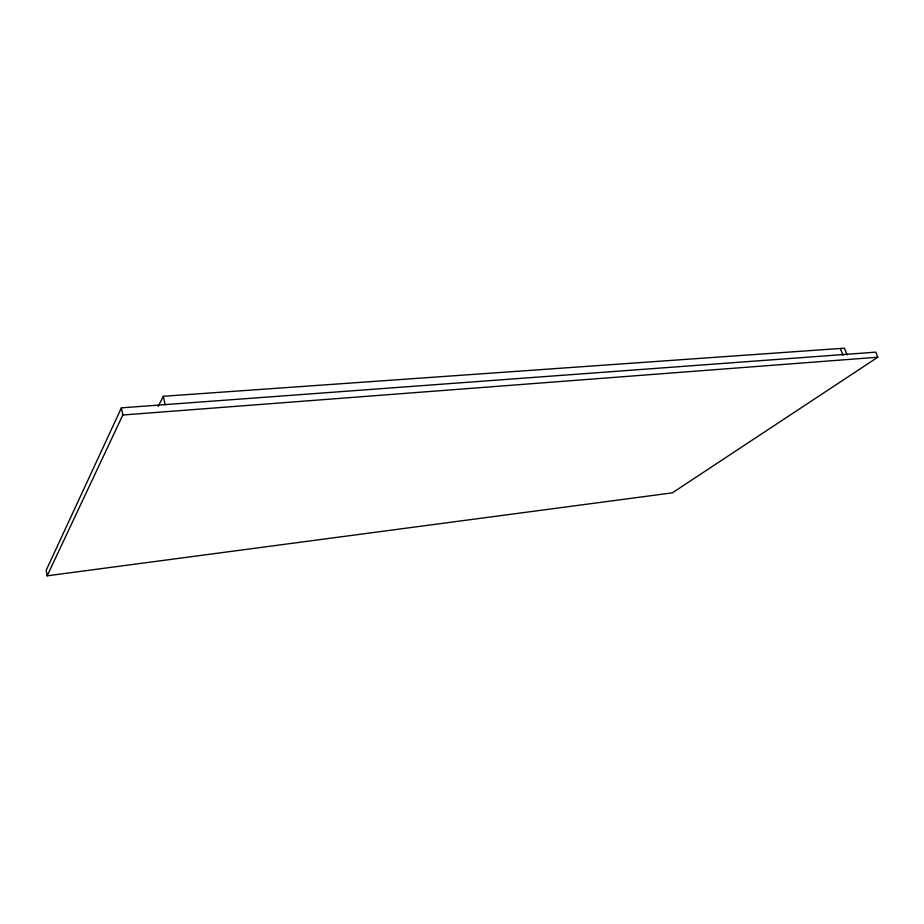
<?xml version="1.0" encoding="UTF-8"?>
<svg xmlns="http://www.w3.org/2000/svg" width="924" height="924" viewBox="0 0 924 924"><rect width="100%" height="100%" fill="white"/><g stroke="black" fill="none" stroke-linecap="round" stroke-linejoin="round"><path stroke-width="1.39" d="M121.414 407.842L46.2 570.258L47.159 575.825L672.337 492.85L877.8 357.207L875.802 352.148L121.414 407.842L122.823 414.992L47.159 575.825M158.085 406.433L163.352 396.281L844.455 348.175L847.054 354.874M122.823 414.992L877.8 357.207M840.343 348.464L842.942 355.186M163.352 396.281L165.119 404.724"/></g></svg>
